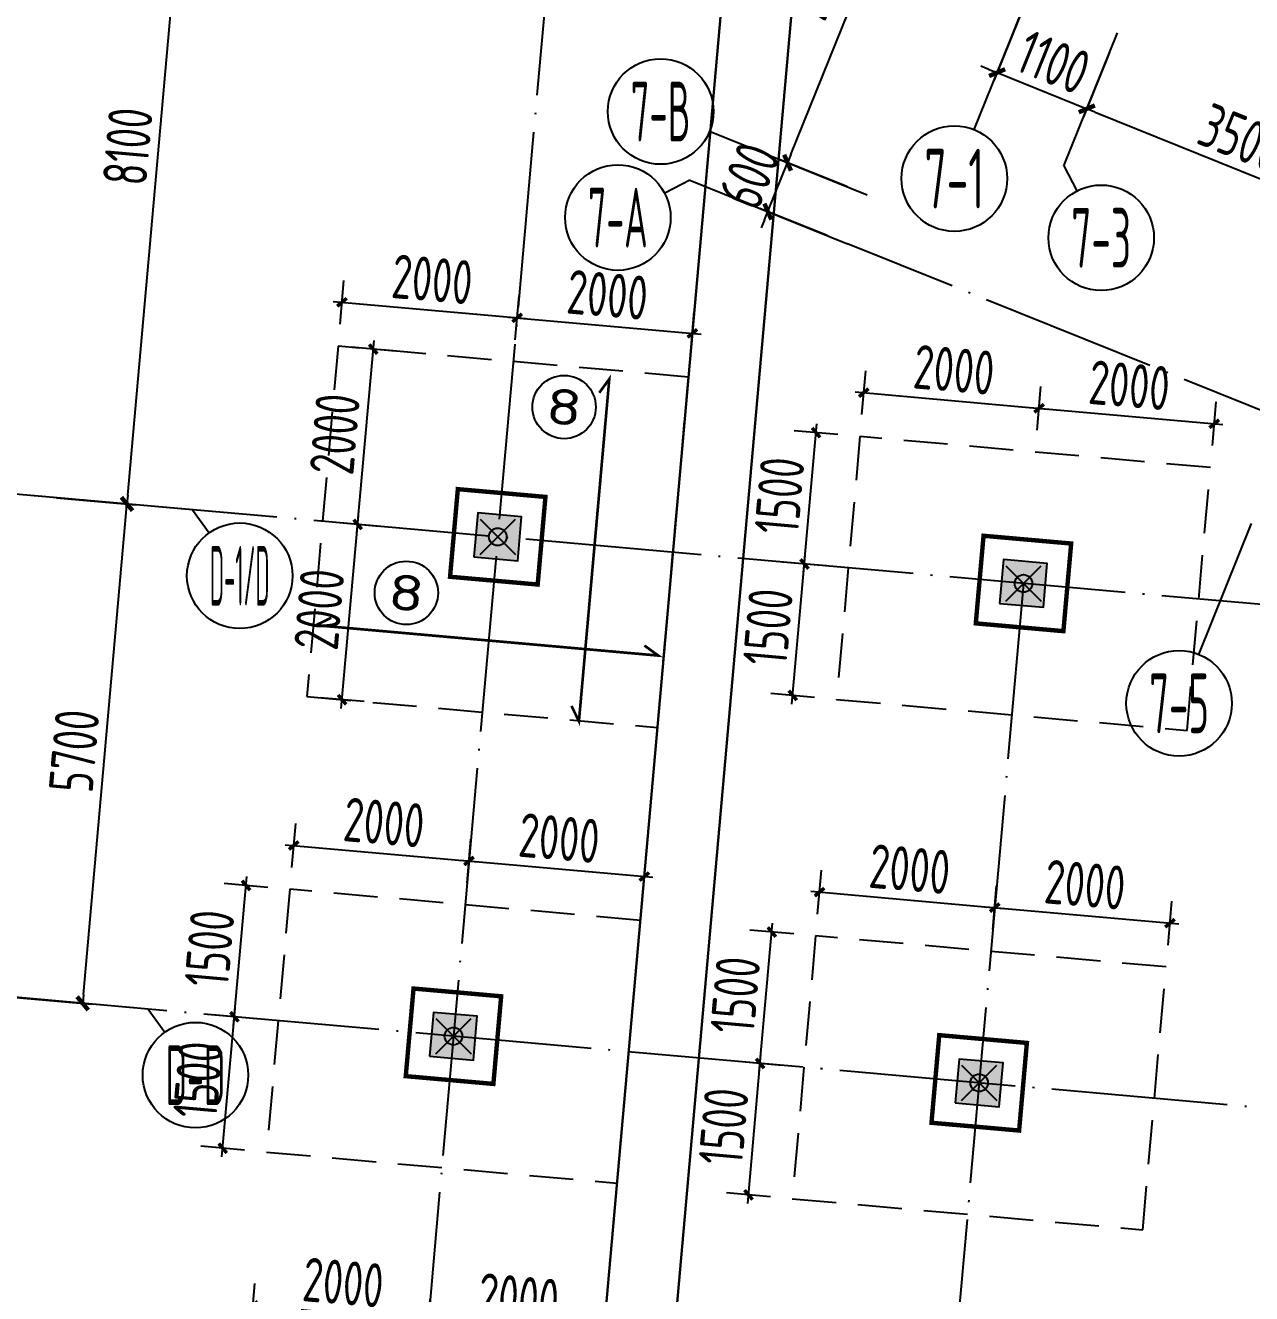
# Model space of a CAD drawing. Extents: x -57409 to 252654, y -8259 to 229119.
# Drawn here: x 70070 to 84011, y 48636 to 63055 of the extents above; entities that cross this region are included whole.
import ezdxf
from ezdxf.enums import TextEntityAlignment as Align

# ---------------------------------------------------------------- set-up
doc = ezdxf.new("R2010")
doc.units = 0
doc.header["$LTSCALE"] = 100
doc.header["$PDMODE"] = 35
doc.header["$PDSIZE"] = 200
doc.linetypes.add('DASHED', pattern=[0.75, 0.5, -0.25])
doc.linetypes.add('DOTE', pattern=[2.42, 2, -0.2, 0.02, -0.2])
doc.layers.get('0').update_dxf_attribs({"linetype": 'CONTINUOUS'})
doc.layers.get('Defpoints').update_dxf_attribs({"linetype": 'CONTINUOUS'})
for name, color, linetype in [('B-TEXT', 3, 'CONTINUOUS'), ('codim', 7, 'CONTINUOUS'), ('COLU', 7, 'CONTINUOUS'), ('CT', 2, 'CONTINUOUS'), ('dote', 253, 'DOTE'), ('h填实-柱墙', 254, 'CONTINUOUS'), ('Z-AXIS', 3, 'CONTINUOUS'), ('Z-TEXT', 2, 'CONTINUOUS'), ('z柱下板带', 140, 'CONTINUOUS'), ('板底钢筋', 24, 'CONTINUOUS')]:
    doc.layers.add(name, color=color, linetype=linetype)
doc.layers.add('重心计算', color=7, linetype='CONTINUOUS', plot=False)
doc.styles.add('_TCH_AXIS', font='tssdeng.shx', dxfattribs={"width": 0.7, "bigfont": 'tssdchn.shx'})
doc.styles.add('COMPLEX', font='tssdeng.shx', dxfattribs={"width": 0.7, "bigfont": 'tssdchn.shx'})
doc.styles.add('Jgcad-DIM', font='tssdeng.shx', dxfattribs={"width": 0.7, "bigfont": 'tssdchn.shx'})
doc.styles.add('TSSD_Dimension', font='tssdeng.shx', dxfattribs={"width": 0.7})
doc.dimstyles.new('TSSD_100_100$0', dxfattribs={"dimtxt": 300, "dimasz": 100, "dimexe": 100, "dimexo": 250, "dimgap": 100, "dimtad": 1, "dimdec": 0, "dimzin": 0, "dimdsep": 46, "dimtxsty": 'TSSD_Dimension', "dimblk": '_tsdbk', "dimblk1": '_tsdbk', "dimblk2": '_tsdbk', "dimsah": 1, "dimcen": 0, "dimdle": 100, "dimclrt": 7, "dimadec": 0, "dimazin": 0, "dimtfac": 1, "dimtdec": 0, "dimtix": 1, "dimtmove": 2, "dimatfit": 3, "dimldrblk": '_tsdbk', "dimfxl": 1, "dimtolj": 1, "dimtzin": 0, "dimarcsym": 0})

# ---------------------------------------------------------------- blocks, each defined once
blk = doc.blocks.new('_tsdbk')
blk.add_line((-1, 0), (0, 0))
at = {"const_width": 0.5}
blk.add_lwpolyline([(-0.7, -0.7), (0.7, 0.7)], dxfattribs=at)
blk = doc.blocks.new('*D50')
at = {"layer": 'Defpoints', "color": 0}
for p in [(70175, 57707), (71225, 57614), (69672, 52029)]:
    blk.add_point(p, dxfattribs=at)
at = {"layer": 'Z-AXIS', "color": 0, "lineweight": -2}
for p, q in [((70424, 57685), (71325, 57605)), ((70730, 52036), (71216, 57514)), ((69921, 52007), (70821, 51928))]:
    blk.add_line(p, q, dxfattribs=at)
at = {"layer": 'Z-AXIS', "color": 0, "lineweight": -2, "xscale": 100, "yscale": 100, "zscale": 100}
for p, rotation in [((71225, 57614), 84.93164578912575), ((70722, 51936), 264.9316457891258)]:
    blk.add_blockref('_tsdbk', p, dxfattribs=dict(at, rotation=rotation))
at = {"layer": 'Z-AXIS', "color": 7, "insert": (70625, 54806), "char_height": 500, "attachment_point": 5, "rotation": 84.9316, "style": 'TSSD_Dimension'}
blk.add_mtext('\\A1;5700', dxfattribs=at)
blk = doc.blocks.new('_AXISO')
blk.add_circle((0, 0), 0.5)
at = {"layer": 'B-TEXT', "style": 'COMPLEX', "width": 1.450893}
blk.add_attdef('A', text='', height=0.56, dxfattribs=at).set_placement((0.249375, -0.28), (0.749375, -0.28), align=Align.FIT)
blk = doc.blocks.new('*D51')
at = {"layer": 'Defpoints', "color": 0}
for p in [(70891, 65775), (71941, 65682), (70175, 57707)]:
    blk.add_point(p, dxfattribs=at)
at = {"layer": 'Z-AXIS', "color": 0, "lineweight": -2}
for p, q in [((71140, 65753), (72040, 65674)), ((71234, 57714), (71932, 65583)), ((70424, 57685), (71325, 57605))]:
    blk.add_line(p, q, dxfattribs=at)
at = {"layer": 'Z-AXIS', "color": 0, "lineweight": -2, "xscale": 100, "yscale": 100, "zscale": 100}
for p, rotation in [((71941, 65682), 84.93164578912575), ((71225, 57614), 264.9316457891258)]:
    blk.add_blockref('_tsdbk', p, dxfattribs=dict(at, rotation=rotation))
at = {"layer": 'Z-AXIS', "color": 7, "insert": (71234, 61679), "char_height": 500, "attachment_point": 5, "rotation": 84.9316, "style": 'TSSD_Dimension'}
blk.add_mtext('\\A1;8100', dxfattribs=at)
blk = doc.blocks.new('*D132')
at = {"layer": 'Defpoints', "color": 0}
for p in [(81465, 63382), (82485, 62971), (82137, 62106)]:
    blk.add_point(p, dxfattribs=at)
at = {"layer": 'Z-AXIS', "color": 0, "lineweight": -2}
for p, q in [((81372, 63150), (81079, 62425)), ((82392, 62739), (82099, 62014)), ((81024, 62555), (80931, 62592)), ((81117, 62518), (82137, 62106)), ((82230, 62069), (82322, 62032))]:
    blk.add_line(p, q, dxfattribs=at)
at = {"layer": 'Z-AXIS', "color": 0, "lineweight": -2, "xscale": 100, "yscale": 100, "zscale": 100}
for p, rotation in [((81117, 62518), 338.0453799566687), ((82137, 62106), 158.0453799566687)]:
    blk.add_blockref('_tsdbk', p, dxfattribs=dict(at, rotation=rotation))
at = {"layer": 'Z-AXIS', "color": 7, "insert": (81758, 62637), "char_height": 500, "attachment_point": 5, "rotation": 338.0454, "style": 'TSSD_Dimension'}
blk.add_mtext('\\A1;1100', dxfattribs=at)
blk = doc.blocks.new('*D133')
at = {"layer": 'Defpoints', "color": 0}
for p in [(82485, 62971), (85732, 61662), (85383, 60798)]:
    blk.add_point(p, dxfattribs=at)
at = {"layer": 'Z-AXIS', "color": 0, "lineweight": -2}
for p, q in [((82392, 62739), (82099, 62014)), ((82230, 62069), (85290, 60835)), ((85638, 61430), (85346, 60705))]:
    blk.add_line(p, q, dxfattribs=at)
at = {"layer": 'Z-AXIS', "color": 0, "lineweight": -2, "xscale": 100, "yscale": 100, "zscale": 100}
for p, rotation in [((82137, 62106), 158.0453799566687), ((85383, 60798), 338.0453799566687)]:
    blk.add_blockref('_tsdbk', p, dxfattribs=dict(at, rotation=rotation))
at = {"layer": 'Z-AXIS', "color": 7, "insert": (83891, 61777), "char_height": 500, "attachment_point": 5, "rotation": 338.0454, "style": 'TSSD_Dimension'}
blk.add_mtext('\\A1;3500', dxfattribs=at)
blk = doc.blocks.new('*D156')
at = {"layer": 'Defpoints', "color": 0}
for p in [(78735, 61494), (79641, 61129), (79417, 60572)]:
    blk.add_point(p, dxfattribs=at)
at = {"layer": 'Z-AXIS', "color": 0, "lineweight": -2}
for p, q in [((78772, 61587), (78810, 61680)), ((78511, 60938), (78735, 61494)), ((79409, 61222), (78642, 61532)), ((79185, 60666), (78418, 60975)), ((78473, 60845), (78436, 60752))]:
    blk.add_line(p, q, dxfattribs=at)
at = {"layer": 'Z-AXIS', "color": 0, "lineweight": -2, "xscale": 100, "yscale": 100, "zscale": 100}
for p, rotation in [((78735, 61494), 248.0453799561075), ((78511, 60938), 68.04537995610751)]:
    blk.add_blockref('_tsdbk', p, dxfattribs=dict(at, rotation=rotation))
at = {"layer": 'Z-AXIS', "color": 7, "insert": (78298, 61347), "char_height": 500, "attachment_point": 5, "rotation": 68.0454, "style": 'TSSD_Dimension'}
blk.add_mtext('\\A1;600', dxfattribs=at)
blk = doc.blocks.new('*D157')
at = {"layer": 'Defpoints', "color": 0}
for p in [(80305, 65390), (81211, 65024), (79641, 61129)]:
    blk.add_point(p, dxfattribs=at)
at = {"layer": 'Z-AXIS', "color": 0, "lineweight": -2}
for p, q in [((80979, 65118), (80212, 65427)), ((78772, 61587), (80268, 65297)), ((79409, 61222), (78642, 61532))]:
    blk.add_line(p, q, dxfattribs=at)
at = {"layer": 'Z-AXIS', "color": 0, "lineweight": -2, "xscale": 100, "yscale": 100, "zscale": 100}
for p, rotation in [((80305, 65390), 68.04537995610747), ((78735, 61494), 248.0453799561075)]:
    blk.add_blockref('_tsdbk', p, dxfattribs=dict(at, rotation=rotation))
at = {"layer": 'Z-AXIS', "color": 7, "insert": (79195, 63573), "char_height": 500, "attachment_point": 5, "rotation": 68.0454, "style": 'TSSD_Dimension'}
blk.add_mtext('\\A1;4200', dxfattribs=at)
blk = doc.blocks.new('_ArchTick')
at = {"color": 0, "linetype": 'ByBlock', "const_width": 0.4}
blk.add_lwpolyline([(-0.5, -0.5), (0.5, 0.5)], dxfattribs=at)
blk = doc.blocks.new('*D1924')
at = {"layer": 'codim', "color": 0, "lineweight": -2}
blk.add_line((78785, 55337), (78935, 57031), dxfattribs=at)
at = {"layer": 'codim', "color": 7, "lineweight": -2}
for p, q in [((79176, 56909), (78678, 56953)), ((79043, 55415), (78545, 55459))]:
    blk.add_line(p, q, dxfattribs=at)
at = {"layer": 'Defpoints', "color": 0}
for p in [(78927, 56931), (79425, 56887), (79292, 55393)]:
    blk.add_point(p, dxfattribs=at)
at = {"layer": 'codim', "color": 0, "lineweight": -2, "xscale": 100, "yscale": 100, "zscale": 100}
for p, rotation in [((78927, 56931), 84.93164578921423), ((78794, 55437), 264.9316457892142)]:
    blk.add_blockref('_ArchTick', p, dxfattribs=dict(at, rotation=rotation))
at = {"layer": 'codim', "color": 1, "insert": (78512, 56215), "char_height": 500, "attachment_point": 5, "rotation": 84.9316, "style": 'Jgcad-DIM'}
blk.add_mtext('\\A1;1500', dxfattribs=at)
blk = doc.blocks.new('*D1925')
at = {"layer": 'codim', "color": 7, "lineweight": -2}
for p, q in [((79308, 58403), (78810, 58447)), ((79176, 56909), (78678, 56953))]:
    blk.add_line(p, q, dxfattribs=at)
at = {"layer": 'codim', "color": 0, "lineweight": -2}
blk.add_line((78918, 56831), (79068, 58525), dxfattribs=at)
at = {"layer": 'Defpoints', "color": 0}
for p in [(79059, 58425), (79557, 58381), (79425, 56887)]:
    blk.add_point(p, dxfattribs=at)
at = {"layer": 'codim', "color": 0, "lineweight": -2, "xscale": 100, "yscale": 100, "zscale": 100}
for p, rotation in [((79059, 58425), 84.93164578921423), ((78927, 56931), 264.9316457892142)]:
    blk.add_blockref('_ArchTick', p, dxfattribs=dict(at, rotation=rotation))
at = {"layer": 'codim', "color": 1, "insert": (78644, 57709), "char_height": 500, "attachment_point": 5, "rotation": 84.9316, "style": 'Jgcad-DIM'}
blk.add_mtext('\\A1;1500', dxfattribs=at)
blk = doc.blocks.new('*D1926')
at = {"layer": 'codim', "color": 7, "lineweight": -2}
for p, q in [((79579, 58630), (79623, 59128)), ((81571, 58453), (81616, 58951))]:
    blk.add_line(p, q, dxfattribs=at)
at = {"layer": 'codim', "color": 0, "lineweight": -2}
blk.add_line((79502, 58888), (81693, 58693), dxfattribs=at)
at = {"layer": 'Defpoints', "color": 0}
for p in [(81594, 58702), (79557, 58381), (81549, 58204)]:
    blk.add_point(p, dxfattribs=at)
at = {"layer": 'codim', "color": 0, "lineweight": -2, "xscale": 100, "yscale": 100, "zscale": 100}
for p, rotation in [((79601, 58879), 174.9316457875907), ((81594, 58702), 354.9316457875907)]:
    blk.add_blockref('_ArchTick', p, dxfattribs=dict(at, rotation=rotation))
at = {"layer": 'codim', "color": 1, "insert": (80628, 59139), "char_height": 500, "attachment_point": 5, "rotation": 354.9316, "style": 'Jgcad-DIM'}
blk.add_mtext('\\A1;2000', dxfattribs=at)
blk = doc.blocks.new('*D1927')
at = {"layer": 'codim', "color": 7, "lineweight": -2}
for p, q in [((81571, 58453), (81616, 58951)), ((83564, 58277), (83608, 58775))]:
    blk.add_line(p, q, dxfattribs=at)
at = {"layer": 'codim', "color": 0, "lineweight": -2}
blk.add_line((81494, 58711), (83685, 58517), dxfattribs=at)
at = {"layer": 'Defpoints', "color": 0}
for p in [(83586, 58526), (81549, 58204), (83542, 58028)]:
    blk.add_point(p, dxfattribs=at)
at = {"layer": 'codim', "color": 0, "lineweight": -2, "xscale": 100, "yscale": 100, "zscale": 100}
for p, rotation in [((81594, 58702), 174.9316457875907), ((83586, 58526), 354.9316457875907)]:
    blk.add_blockref('_ArchTick', p, dxfattribs=dict(at, rotation=rotation))
at = {"layer": 'codim', "color": 1, "insert": (82621, 58963), "char_height": 500, "attachment_point": 5, "rotation": 354.9316, "style": 'Jgcad-DIM'}
blk.add_mtext('\\A1;2000', dxfattribs=at)
blk = doc.blocks.new('*D1936')
at = {"layer": 'codim', "color": 0, "lineweight": -2}
blk.add_line((78282, 49660), (78432, 51353), dxfattribs=at)
at = {"layer": 'codim', "color": 7, "lineweight": -2}
for p, q in [((78672, 51231), (78174, 51275)), ((78540, 49737), (78042, 49781))]:
    blk.add_line(p, q, dxfattribs=at)
at = {"layer": 'Defpoints', "color": 0}
for p in [(78423, 51253), (78921, 51209), (78789, 49715)]:
    blk.add_point(p, dxfattribs=at)
at = {"layer": 'codim', "color": 0, "lineweight": -2, "xscale": 100, "yscale": 100, "zscale": 100}
for p, rotation in [((78423, 51253), 84.93164578921419), ((78291, 49759), 264.9316457892142)]:
    blk.add_blockref('_ArchTick', p, dxfattribs=dict(at, rotation=rotation))
at = {"layer": 'codim', "color": 1, "insert": (78008, 50537), "char_height": 500, "attachment_point": 5, "rotation": 84.9316, "style": 'Jgcad-DIM'}
blk.add_mtext('\\A1;1500', dxfattribs=at)
blk = doc.blocks.new('*D1937')
at = {"layer": 'codim', "color": 0, "lineweight": -2}
blk.add_line((78414, 51154), (78564, 52847), dxfattribs=at)
at = {"layer": 'codim', "color": 7, "lineweight": -2}
for p, q in [((78805, 52725), (78307, 52770)), ((78672, 51231), (78174, 51275))]:
    blk.add_line(p, q, dxfattribs=at)
at = {"layer": 'Defpoints', "color": 0}
for p in [(78556, 52747), (79054, 52703), (78921, 51209)]:
    blk.add_point(p, dxfattribs=at)
at = {"layer": 'codim', "color": 0, "lineweight": -2, "xscale": 100, "yscale": 100, "zscale": 100}
for p, rotation in [((78556, 52747), 84.93164578921419), ((78423, 51253), 264.9316457892142)]:
    blk.add_blockref('_ArchTick', p, dxfattribs=dict(at, rotation=rotation))
at = {"layer": 'codim', "color": 1, "insert": (78141, 52031), "char_height": 500, "attachment_point": 5, "rotation": 84.9316, "style": 'Jgcad-DIM'}
blk.add_mtext('\\A1;1500', dxfattribs=at)
blk = doc.blocks.new('*D1938')
at = {"layer": 'codim', "color": 7, "lineweight": -2}
for p, q in [((79076, 52952), (79120, 53450)), ((81068, 52776), (81112, 53274))]:
    blk.add_line(p, q, dxfattribs=at)
at = {"layer": 'codim', "color": 0, "lineweight": -2}
blk.add_line((78998, 53210), (81190, 53016), dxfattribs=at)
at = {"layer": 'Defpoints', "color": 0}
for p in [(81090, 53025), (79054, 52703), (81046, 52527)]:
    blk.add_point(p, dxfattribs=at)
at = {"layer": 'codim', "color": 0, "lineweight": -2, "xscale": 100, "yscale": 100, "zscale": 100}
for p, rotation in [((79098, 53201), 174.9316457875864), ((81090, 53025), 354.9316457875864)]:
    blk.add_blockref('_ArchTick', p, dxfattribs=dict(at, rotation=rotation))
at = {"layer": 'codim', "color": 1, "insert": (80125, 53462), "char_height": 500, "attachment_point": 5, "rotation": 354.9316, "style": 'Jgcad-DIM'}
blk.add_mtext('\\A1;2000', dxfattribs=at)
blk = doc.blocks.new('*D1939')
at = {"layer": 'codim', "color": 7, "lineweight": -2}
for p, q in [((81068, 52776), (81112, 53274)), ((83060, 52599), (83104, 53097))]:
    blk.add_line(p, q, dxfattribs=at)
at = {"layer": 'codim', "color": 0, "lineweight": -2}
blk.add_line((80990, 53033), (83182, 52839), dxfattribs=at)
at = {"layer": 'Defpoints', "color": 0}
for p in [(83082, 52848), (81046, 52527), (83038, 52350)]:
    blk.add_point(p, dxfattribs=at)
at = {"layer": 'codim', "color": 0, "lineweight": -2, "xscale": 100, "yscale": 100, "zscale": 100}
for p, rotation in [((81090, 53025), 174.9316457875864), ((83082, 52848), 354.9316457875864)]:
    blk.add_blockref('_ArchTick', p, dxfattribs=dict(at, rotation=rotation))
at = {"layer": 'codim', "color": 1, "insert": (82117, 53285), "char_height": 500, "attachment_point": 5, "rotation": 354.9316, "style": 'Jgcad-DIM'}
blk.add_mtext('\\A1;2000', dxfattribs=at)
blk = doc.blocks.new('*D1940')
at = {"layer": 'codim', "color": 7, "lineweight": -2}
for p, q in [((72696, 51761), (72198, 51805)), ((72563, 50267), (72065, 50311))]:
    blk.add_line(p, q, dxfattribs=at)
at = {"layer": 'codim', "color": 0, "lineweight": -2}
blk.add_line((72305, 50190), (72455, 51883), dxfattribs=at)
at = {"layer": 'Defpoints', "color": 0}
for p in [(72447, 51783), (72945, 51739), (72812, 50245)]:
    blk.add_point(p, dxfattribs=at)
at = {"layer": 'codim', "color": 0, "lineweight": -2, "xscale": 100, "yscale": 100, "zscale": 100}
for p, rotation in [((72447, 51783), 84.93164578921419), ((72314, 50289), 264.9316457892142)]:
    blk.add_blockref('_ArchTick', p, dxfattribs=dict(at, rotation=rotation))
at = {"layer": 'codim', "color": 1, "insert": (72032, 51067), "char_height": 500, "attachment_point": 5, "rotation": 84.9316, "style": 'Jgcad-DIM'}
blk.add_mtext('\\A1;1500', dxfattribs=at)
blk = doc.blocks.new('*D1941')
at = {"layer": 'codim', "color": 0, "lineweight": -2}
blk.add_line((72438, 51684), (72588, 53377), dxfattribs=at)
at = {"layer": 'codim', "color": 7, "lineweight": -2}
for p, q in [((72828, 53255), (72330, 53300)), ((72696, 51761), (72198, 51805))]:
    blk.add_line(p, q, dxfattribs=at)
at = {"layer": 'Defpoints', "color": 0}
for p in [(72579, 53277), (73077, 53233), (72945, 51739)]:
    blk.add_point(p, dxfattribs=at)
at = {"layer": 'codim', "color": 0, "lineweight": -2, "xscale": 100, "yscale": 100, "zscale": 100}
for p, rotation in [((72579, 53277), 84.93164578921419), ((72447, 51783), 264.9316457892142)]:
    blk.add_blockref('_ArchTick', p, dxfattribs=dict(at, rotation=rotation))
at = {"layer": 'codim', "color": 1, "insert": (72164, 52561), "char_height": 500, "attachment_point": 5, "rotation": 84.9316, "style": 'Jgcad-DIM'}
blk.add_mtext('\\A1;1500', dxfattribs=at)
blk = doc.blocks.new('*D1942')
at = {"layer": 'codim', "color": 7, "lineweight": -2}
for p, q in [((73099, 53482), (73143, 53980)), ((75091, 53306), (75136, 53804))]:
    blk.add_line(p, q, dxfattribs=at)
at = {"layer": 'codim', "color": 0, "lineweight": -2}
blk.add_line((73022, 53740), (75213, 53546), dxfattribs=at)
at = {"layer": 'Defpoints', "color": 0}
for p in [(75113, 53555), (73077, 53233), (75069, 53057)]:
    blk.add_point(p, dxfattribs=at)
at = {"layer": 'codim', "color": 0, "lineweight": -2, "xscale": 100, "yscale": 100, "zscale": 100}
for p, rotation in [((73121, 53731), 174.931645787586), ((75113, 53555), 354.931645787586)]:
    blk.add_blockref('_ArchTick', p, dxfattribs=dict(at, rotation=rotation))
at = {"layer": 'codim', "color": 1, "insert": (74148, 53992), "char_height": 500, "attachment_point": 5, "rotation": 354.9316, "style": 'Jgcad-DIM'}
blk.add_mtext('\\A1;2000', dxfattribs=at)
blk = doc.blocks.new('*D1943')
at = {"layer": 'codim', "color": 7, "lineweight": -2}
for p, q in [((75091, 53306), (75136, 53804)), ((77084, 53129), (77128, 53627))]:
    blk.add_line(p, q, dxfattribs=at)
at = {"layer": 'codim', "color": 0, "lineweight": -2}
blk.add_line((75014, 53564), (77205, 53369), dxfattribs=at)
at = {"layer": 'Defpoints', "color": 0}
for p in [(77106, 53378), (75069, 53057), (77061, 52880)]:
    blk.add_point(p, dxfattribs=at)
at = {"layer": 'codim', "color": 0, "lineweight": -2, "xscale": 100, "yscale": 100, "zscale": 100}
for p, rotation in [((75113, 53555), 174.931645787586), ((77106, 53378), 354.931645787586)]:
    blk.add_blockref('_ArchTick', p, dxfattribs=dict(at, rotation=rotation))
at = {"layer": 'codim', "color": 1, "insert": (76140, 53815), "char_height": 500, "attachment_point": 5, "rotation": 354.9316, "style": 'Jgcad-DIM'}
blk.add_mtext('\\A1;2000', dxfattribs=at)
blk = doc.blocks.new('*D1952')
at = {"layer": 'codim', "color": 7, "lineweight": -2}
for p, q in [((74097, 57359), (73599, 57404)), ((73920, 55367), (73422, 55411))]:
    blk.add_line(p, q, dxfattribs=at)
at = {"layer": 'codim', "color": 0, "lineweight": -2}
blk.add_line((73662, 55290), (73857, 57481), dxfattribs=at)
at = {"layer": 'Defpoints', "color": 0}
for p in [(73848, 57381), (74346, 57337), (74169, 55345)]:
    blk.add_point(p, dxfattribs=at)
at = {"layer": 'codim', "color": 0, "lineweight": -2, "xscale": 100, "yscale": 100, "zscale": 100}
for p, rotation in [((73848, 57381), 84.93164578921557), ((73671, 55389), 264.9316457892156)]:
    blk.add_blockref('_ArchTick', p, dxfattribs=dict(at, rotation=rotation))
at = {"layer": 'codim', "color": 1, "insert": (73411, 56416), "char_height": 500, "attachment_point": 5, "rotation": 84.9316, "style": 'Jgcad-DIM'}
blk.add_mtext('\\A1;2000', dxfattribs=at)
blk = doc.blocks.new('*D1953')
at = {"layer": 'codim', "color": 0, "lineweight": -2}
blk.add_line((73839, 57282), (74034, 59473), dxfattribs=at)
at = {"layer": 'codim', "color": 7, "lineweight": -2}
for p, q in [((74274, 59352), (73776, 59396)), ((74097, 57359), (73599, 57404))]:
    blk.add_line(p, q, dxfattribs=at)
at = {"layer": 'Defpoints', "color": 0}
for p in [(74025, 59374), (74523, 59329), (74346, 57337)]:
    blk.add_point(p, dxfattribs=at)
at = {"layer": 'codim', "color": 0, "lineweight": -2, "xscale": 100, "yscale": 100, "zscale": 100}
for p, rotation in [((74025, 59374), 84.93164578921557), ((73848, 57381), 264.9316457892156)]:
    blk.add_blockref('_ArchTick', p, dxfattribs=dict(at, rotation=rotation))
at = {"layer": 'codim', "color": 1, "insert": (73588, 58408), "char_height": 500, "attachment_point": 5, "rotation": 84.9316, "style": 'Jgcad-DIM'}
blk.add_mtext('\\A1;2000', dxfattribs=at)
blk = doc.blocks.new('*D1954')
at = {"layer": 'codim', "color": 7, "lineweight": -2}
for p, q in [((73647, 59658), (73691, 60156)), ((75639, 59481), (75683, 59979))]:
    blk.add_line(p, q, dxfattribs=at)
at = {"layer": 'codim', "color": 0, "lineweight": -2}
blk.add_line((73569, 59916), (75761, 59722), dxfattribs=at)
at = {"layer": 'Defpoints', "color": 0}
for p in [(75661, 59730), (73625, 59409), (75617, 59232)]:
    blk.add_point(p, dxfattribs=at)
at = {"layer": 'codim', "color": 0, "lineweight": -2, "xscale": 100, "yscale": 100, "zscale": 100}
for p, rotation in [((73669, 59907), 174.9316457875076), ((75661, 59730), 354.9316457875076)]:
    blk.add_blockref('_ArchTick', p, dxfattribs=dict(at, rotation=rotation))
at = {"layer": 'codim', "color": 1, "insert": (74696, 60167), "char_height": 500, "attachment_point": 5, "rotation": 354.9316, "style": 'Jgcad-DIM'}
blk.add_mtext('\\A1;2000', dxfattribs=at)
blk = doc.blocks.new('*D1955')
at = {"layer": 'codim', "color": 7, "lineweight": -2}
for p, q in [((75639, 59481), (75683, 59979)), ((77631, 59305), (77675, 59803))]:
    blk.add_line(p, q, dxfattribs=at)
at = {"layer": 'codim', "color": 0, "lineweight": -2}
blk.add_line((75562, 59739), (77753, 59545), dxfattribs=at)
at = {"layer": 'Defpoints', "color": 0}
for p in [(77653, 59554), (75617, 59232), (77609, 59056)]:
    blk.add_point(p, dxfattribs=at)
at = {"layer": 'codim', "color": 0, "lineweight": -2, "xscale": 100, "yscale": 100, "zscale": 100}
for p, rotation in [((75661, 59730), 174.9316457875076), ((77653, 59554), 354.9316457875076)]:
    blk.add_blockref('_ArchTick', p, dxfattribs=dict(at, rotation=rotation))
at = {"layer": 'codim', "color": 1, "insert": (76688, 59991), "char_height": 500, "attachment_point": 5, "rotation": 354.9316, "style": 'Jgcad-DIM'}
blk.add_mtext('\\A1;2000', dxfattribs=at)
blk = doc.blocks.new('*D1583')
at = {"layer": 'codim', "color": 7, "lineweight": -2}
for p, q in [((72635, 48253), (72680, 48751)), ((74628, 48076), (74672, 48574))]:
    blk.add_line(p, q, dxfattribs=at)
at = {"layer": 'codim', "color": 0, "lineweight": -2}
blk.add_line((72558, 48511), (74749, 48316), dxfattribs=at)
at = {"layer": 'Defpoints', "color": 0}
for p in [(74650, 48325), (72613, 48004), (74605, 47827)]:
    blk.add_point(p, dxfattribs=at)
at = {"layer": 'codim', "color": 0, "lineweight": -2, "xscale": 100, "yscale": 100, "zscale": 100}
for p, rotation in [((72657, 48502), 174.9316457875844), ((74650, 48325), 354.9316457875844)]:
    blk.add_blockref('_ArchTick', p, dxfattribs=dict(at, rotation=rotation))
at = {"layer": 'codim', "color": 1, "insert": (73684, 48762), "char_height": 500, "attachment_point": 5, "rotation": 354.9316, "style": 'Jgcad-DIM'}
blk.add_mtext('\\A1;2000', dxfattribs=at)
blk = doc.blocks.new('*D1584')
at = {"layer": 'codim', "color": 7, "lineweight": -2}
for p, q in [((74628, 48076), (74672, 48574)), ((76620, 47899), (76664, 48398))]:
    blk.add_line(p, q, dxfattribs=at)
at = {"layer": 'codim', "color": 0, "lineweight": -2}
blk.add_line((74550, 48334), (76741, 48140), dxfattribs=at)
at = {"layer": 'Defpoints', "color": 0}
for p in [(76642, 48149), (74605, 47827), (76598, 47650)]:
    blk.add_point(p, dxfattribs=at)
at = {"layer": 'codim', "color": 0, "lineweight": -2, "xscale": 100, "yscale": 100, "zscale": 100}
for p, rotation in [((74650, 48325), 174.9316457875844), ((76642, 48149), 354.9316457875844)]:
    blk.add_blockref('_ArchTick', p, dxfattribs=dict(at, rotation=rotation))
at = {"layer": 'codim', "color": 1, "insert": (75677, 48585), "char_height": 500, "attachment_point": 5, "rotation": 354.9316, "style": 'Jgcad-DIM'}
blk.add_mtext('\\A1;2000', dxfattribs=at)
blk = doc.blocks.new('后浇带现场')
at = {"color": 6, "lineweight": 30}
for points in [[(703006, 581720), (706851, 625070)], [(703803, 581649), (707583, 624270)]]:
    blk.add_lwpolyline(points, dxfattribs=at)

msp = doc.modelspace()

# ---------------------------------------------------------------- hatches: boundary and pattern name
at = {"layer": 'h填实-柱墙'}
for points in [[(75169.2, 57013.3), (75667.3, 56969.1), (75711.4, 57467.1), (75213.4, 57511.3)], [(81145.8, 56483.2), (81643.8, 56439), (81688, 56937.1), (81189.9, 56981.2)], [(74665.7, 51335.6), (75163.7, 51291.4), (75207.9, 51789.4), (74709.8, 51833.6)], [(80642.2, 50805.5), (81140.2, 50761.3), (81184.4, 51259.4), (80686.4, 51303.5)]]:
    msp.add_hatch(color=256, dxfattribs=at).paths.add_polyline_path(points)

# ---------------------------------------------------------------- linework, layer by layer
at = {"layer": 'COLU'}
for points in [[(75169.2, 57013.3), (75667.3, 56969.1), (75711.4, 57467.1), (75213.4, 57511.3)], [(81145.8, 56483.2), (81643.8, 56439), (81688, 56937.1), (81189.9, 56981.2)], [(74665.7, 51335.6), (75163.7, 51291.4), (75207.9, 51789.4), (74709.8, 51833.6)], [(80642.2, 50805.5), (81140.2, 50761.3), (81184.4, 51259.4), (80686.4, 51303.5)]]:
    msp.add_lwpolyline(points, close=True, dxfattribs=at)
at = {"layer": 'CT', "const_width": 50}
for points in [[(74898.1, 56786.3), (75894.2, 56698), (75982.5, 57694.1), (74986.5, 57782.4)], [(80874.7, 56256.3), (81870.7, 56167.9), (81959.1, 57164), (80963, 57252.4)], [(74394.5, 51108.6), (75390.6, 51020.3), (75479, 52016.4), (74482.9, 52104.7)], [(80371.1, 50578.6), (81367.2, 50490.2), (81455.5, 51486.3), (80459.4, 51574.6)]]:
    msp.add_lwpolyline(points, close=True, dxfattribs=at)
at = {"layer": 'dote', "ltscale": 10}
for p, q in [((81078.2, 62422.3), (86736.1, 76458)), ((76703.6, 71484.3), (73153.9, 31460)), ((121008.8, 43806.4), (79416.8, 60572.4)), ((87393.4, 56180.1), (67372, 57955.8)), ((81416.9, 56710.1), (79130.4, 30929.9)), ((218722.4, 38810), (50731.8, 53709.3))]:
    msp.add_line(p, q, dxfattribs=at)
at = {"layer": 'Z-AXIS'}
for p, q in [((80855.4, 61869.6), (81465.1, 63382.1)), ((81875.6, 61458.3), (82485.3, 62970.9)), ((77848.5, 61851.5), (79641.1, 61128.9)), ((81875.6, 61458.3), (82024, 61172.6)), ((77624.2, 61295), (77338.4, 61146.6)), ((77624.2, 61295), (79416.8, 60572.4)), ((71971.5, 57547.9), (70175.3, 57707.2)), ((71971.5, 57547.9), (72158.6, 57285.9)), ((83410.2, 55903.7), (84010.6, 57393.2)), ((71467.9, 51870.1), (69671.7, 52029.5)), ((71467.9, 51870.1), (71655, 51608.1))]:
    msp.add_line(p, q, dxfattribs=at)
at = {"layer": 'z柱下板带', "color": 6, "linetype": 'DASHED', "ltscale": 10}
msp.add_lwpolyline([(77255.8, 55071.3), (77609.2, 59055.7), (73624.8, 59409.1), (73271.5, 55424.7)], close=True, dxfattribs=at)
at = {"layer": 'z柱下板带', "linetype": 'DASHED', "ltscale": 10}
for points in [[(79292.2, 55392.7), (83276.5, 55039.3), (83541.6, 58027.6), (79557.2, 58381)], [(72812.1, 50245), (76796.4, 49891.7), (77061.5, 52879.9), (73077.1, 53233.3)], [(78788.6, 49715), (82773, 49361.6), (83038, 52349.9), (79053.6, 52703.3)]]:
    msp.add_lwpolyline(points, close=True, dxfattribs=at)
at = {"layer": '板底钢筋', "const_width": 30}
for points in [[(76594.2, 58878), (76708.5, 59035.2), (76363.3, 55143.1), (76278.4, 55317.9)], [(77107.9, 56004.5), (77265.1, 55890.2), (73373, 56235.4), (73547.8, 56320.3)]]:
    msp.add_lwpolyline(points, dxfattribs=at)
at = {"layer": '重心计算', "color": 5}
for p in [(75440.3, 57240.2), (75440.3, 57240.2), (81416.9, 56710.1), (81416.9, 56710.1), (74936.8, 51562.5), (74936.8, 51562.5), (80913.3, 51032.4), (80913.3, 51032.4)]:
    msp.add_point(p, dxfattribs=at)

# ---------------------------------------------------------------- block references
at = {"color": 3, "lineweight": 30}
msp.add_blockref('后浇带现场', (-627579.1, -547267.4), dxfattribs=at)
at = {"layer": 'Z-AXIS'}
ref = msp.add_blockref('_AXISO', (77292, 62075.8), dxfattribs=dict(at, xscale=1199.999999999998, yscale=1200, zscale=1200, rotation=359.9996457873818))
ref.add_attrib('A', '7-B', dxfattribs={"color": 7, "height": 678.82, "rotation": 359.99965, "style": '_TCH_AXIS', "width": 0.433333}).set_placement((76952.6, 61736.4), (77631.4, 61736.4), align=Align.FIT)
ref = msp.add_blockref('_AXISO', (80631.1, 61313.1), dxfattribs=dict(at, xscale=1199.999999999998, yscale=1200, zscale=1200, rotation=359.9996457873818))
ref.add_attrib('A', '7-1', dxfattribs={"color": 7, "height": 678.82, "rotation": 359.99965, "style": '_TCH_AXIS', "width": 0.472727}).set_placement((80291.7, 60973.7), (80970.5, 60973.7), align=Align.FIT)
ref = msp.add_blockref('_AXISO', (76806, 60870.1), dxfattribs=dict(at, xscale=1199.999999999998, yscale=1200, zscale=1200, rotation=359.9996457873818))
ref.add_attrib('A', '7-A', dxfattribs={"color": 7, "height": 678.82, "rotation": 359.99965, "style": '_TCH_AXIS', "width": 0.419355}).set_placement((76466.5, 60530.7), (77145.4, 60530.7), align=Align.FIT)
ref = msp.add_blockref('_AXISO', (82300.5, 60640.1), dxfattribs=dict(at, xscale=1199.999999999998, yscale=1200, zscale=1200, rotation=359.9996457873818))
ref.add_attrib('A', '7-3', dxfattribs={"color": 7, "height": 678.82, "rotation": 359.99965, "style": '_TCH_AXIS', "width": 0.433333}).set_placement((81961.1, 60300.7), (82639.9, 60300.7), align=Align.FIT)
ref = msp.add_blockref('_AXISO', (72507.3, 56797.6), dxfattribs=dict(at, xscale=1199.999999999998, yscale=1200, zscale=1200, rotation=359.9996457873818))
ref.add_attrib('A', 'D-1/D', dxfattribs={"color": 7, "height": 678.82, "rotation": 359.99965, "style": '_TCH_AXIS', "width": 0.257426}).set_placement((72167.9, 56458.2), (72846.7, 56458.2), align=Align.FIT)
ref = msp.add_blockref('_AXISO', (83185.9, 55347.2), dxfattribs=dict(at, xscale=1199.999999999998, yscale=1200, zscale=1200, rotation=359.9996457873818))
ref.add_attrib('A', '7-5', dxfattribs={"color": 7, "height": 678.82, "rotation": 359.99965, "style": '_TCH_AXIS', "width": 0.433333}).set_placement((82846.4, 55007.8), (83525.3, 55007.8), align=Align.FIT)
ref = msp.add_blockref('_AXISO', (72003.7, 51119.9), dxfattribs=dict(at, xscale=1199.999999999998, yscale=1200, zscale=1200, rotation=359.9996457873818))
ref.add_attrib('A', 'D-D', dxfattribs={"color": 7, "height": 678.82, "rotation": 359.99965, "style": '_TCH_AXIS', "width": 0.42623}).set_placement((71664.3, 50780.5), (72343.2, 50780.5), align=Align.FIT)
at = {"layer": 'Z-TEXT'}
ref = msp.add_blockref('_AXISO', (76195.2, 58716.1), dxfattribs=dict(at, xscale=720.0000000000095, yscale=720, zscale=720, rotation=354.9312915747616))
ref.add_attrib('A', '8', dxfattribs={"layer": 'Z-AXIS', "color": 7, "height": 407.3, "rotation": 354.93129, "style": '_TCH_AXIS', "width": 1.857143}).set_placement((75974.4, 58531.3), (76380.1, 58495.3), align=Align.FIT)
ref = msp.add_blockref('_AXISO', (74401.3, 56603.5), dxfattribs=dict(at, xscale=720.0000000000095, yscale=720, zscale=720, rotation=354.9312915747616))
ref.add_attrib('A', '8', dxfattribs={"layer": 'Z-AXIS', "color": 7, "height": 407.3, "rotation": 354.93129, "style": '_TCH_AXIS', "width": 1.857143}).set_placement((74180.5, 56418.6), (74586.2, 56382.6), align=Align.FIT)

# ---------------------------------------------------------------- dimensions: what is measured, and where the dimension line sits
at = {"layer": 'codim'}
for base, p1, p2, angle, picture, middle in [((75661.2, 59730.4), (73624.8, 59409.1), (75617, 59232.4), 354.93165, '*D1954', (74696, 60167.4)), ((77653.4, 59553.7), (75617, 59232.4), (77609.2, 59055.7), 354.93165, '*D1955', (76688.2, 59990.7)), ((74024.7, 59373.6), (74346.1, 57337.3), (74522.8, 59329.4), 84.93165, '*D1953', (73587.7, 58408.4)), ((81593.6, 58702.3), (79557.2, 58381), (81549.4, 58204.3), 354.93165, '*D1926', (80628.4, 59139.3)), ((83585.7, 58525.6), (81549.4, 58204.3), (83541.6, 58027.6), 354.93165, '*D1927', (82620.6, 58962.6)), ((79059.2, 58425.1), (79424.7, 56886.8), (79557.2, 58381), 84.93165, '*D1925', (78644.3, 57709)), ((73848, 57381.4), (74169.4, 55345.1), (74346.1, 57337.3), 84.93165, '*D1952', (73411, 56416.3)), ((78926.6, 56931), (79292.2, 55392.7), (79424.7, 56886.8), 84.93165, '*D1924', (78511.8, 56214.9)), ((75113.5, 53554.7), (73077.1, 53233.3), (75069.3, 53056.6), 354.93165, '*D1942', (74148.3, 53991.6)), ((77105.6, 53378), (75069.3, 53056.6), (77061.5, 52879.9), 354.93165, '*D1943', (76140.5, 53815)), ((81090, 53024.6), (79053.6, 52703.3), (81045.8, 52526.6), 354.93165, '*D1938', (80124.8, 53461.6)), ((83082.2, 52847.9), (81045.8, 52526.6), (83038, 52349.9), 354.93165, '*D1939', (82117, 53284.9)), ((72579.1, 53277.5), (72944.6, 51739.2), (73077.1, 53233.3), 84.93165, '*D1941', (72164.2, 52561.3)), ((78555.6, 52747.4), (78921.1, 51209.1), (79053.6, 52703.3), 84.93165, '*D1937', (78140.7, 52031.3)), ((72446.5, 51783.4), (72812.1, 50245), (72944.6, 51739.2), 84.93165, '*D1940', (72031.7, 51067.2)), ((78423.1, 51253.3), (78788.6, 49715), (78921.1, 51209.1), 84.93165, '*D1936', (78008.2, 50537.1)), ((74649.6, 48325.2), (72613.3, 48003.8), (74605.5, 47827.2), 354.93165, '*D1583', (73684.5, 48762.2)), ((76641.8, 48148.5), (74605.5, 47827.2), (76597.7, 47650.5), 354.93165, '*D1584', (75676.7, 48585.5))]:
    dim = msp.add_linear_dim(base=base, p1=p1, p2=p2, angle=angle, dimstyle='TSSD_100_100$0', override={"dimtxt": 500, "dimexe": 250, "dimtxsty": 'Jgcad-DIM', "dimblk": 'ArchTick', "dimblk1": 'ArchTick', "dimblk2": 'ArchTick', "dimclre": 7, "dimclrt": 1, "dimadec": 3}, dxfattribs=at)
    dim.commit()
    dim.dimension.update_dxf_attribs({"geometry": picture, "text_midpoint": middle})
at = {"layer": 'Z-AXIS'}
for base, p1, p2, angle, picture, middle in [((71940.7, 65682.4), (70175.3, 57707.2), (70890.9, 65775.5), 84.93165, '*D51', (71234.2, 61679.1)), ((80305.1, 65389.6), (79641.1, 61128.9), (81211.4, 65024.3), 68.04538, '*D157', (79195.4, 63572.7)), ((82136.8, 62106.3), (81465.1, 63382.1), (82485.3, 62970.9), 338.04538, '*D132', (81757.6, 62636.6)), ((85383, 60797.8), (82485.3, 62970.9), (85731.5, 61662.3), 338.04538, '*D133', (83890.8, 61776.7)), ((78734.9, 61494.2), (79416.8, 60572.4), (79641.1, 61128.9), 68.04538, '*D156', (78298.1, 61346.8)), ((71225.1, 57614.1), (69671.7, 52029.5), (70175.3, 57707.2), 84.93165, '*D50', (70624.7, 54806.1))]:
    dim = msp.add_linear_dim(base=base, p1=p1, p2=p2, angle=angle, dimstyle='TSSD_100_100$0', override={"dimtxt": 500}, dxfattribs=at)
    dim.commit()
    dim.dimension.update_dxf_attribs({"geometry": picture, "text_midpoint": middle})

doc.saveas('drawing.dxf')
